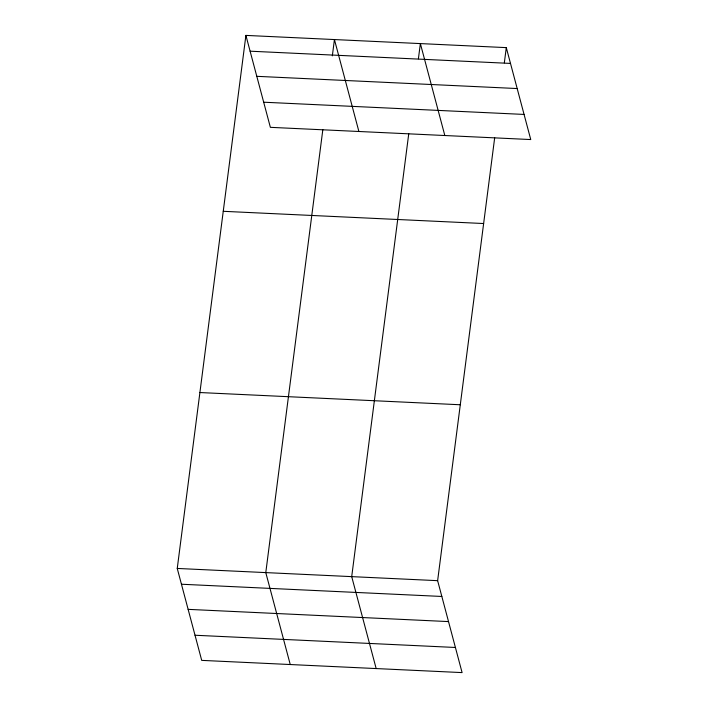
<?xml version="1.0" encoding="UTF-8"?>
<svg xmlns="http://www.w3.org/2000/svg" width="708" height="708" viewBox="0 0 708 708"><rect width="100%" height="100%" fill="white"/><g stroke="black" fill="none" stroke-linecap="round" stroke-linejoin="round"><path stroke-width="1.06" d="M494.68 137.75L437.632 580.666L462.094 672.6L201.709 660.378L177.248 568.444L245.906 35.4L506.291 47.622L530.752 139.556L270.368 127.334L245.906 35.4M322.83 129.679L265.783 572.595L290.245 664.529M332.335 55.843L334.433 39.559L358.894 131.493M408.755 133.715L351.708 576.631L376.169 668.564M418.401 58.791L420.366 43.595L444.828 135.52M504.335 62.826L506.291 47.622M250.11 51.188L510.495 63.419M256.792 76.322L517.176 88.544M263.677 102.209L524.07 114.431M223.25 211.303L483.635 223.533M199.904 392.542L460.288 404.764M177.248 568.444L437.632 580.666M181.452 584.233L441.836 596.463M188.133 609.358L448.527 621.589M195.019 635.244L455.412 647.475"/></g></svg>
